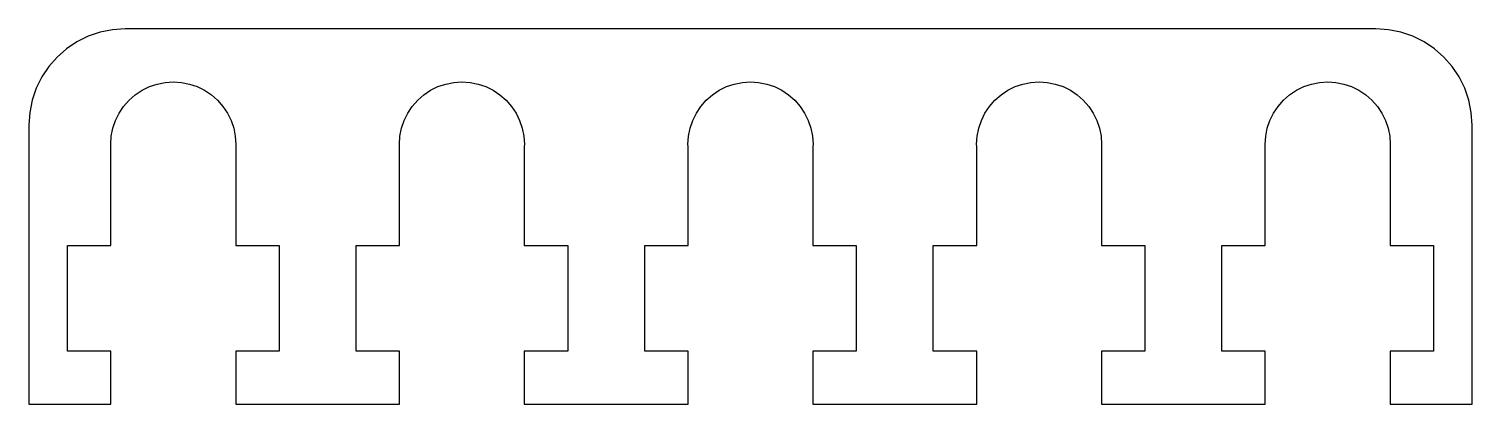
# Model space of a CAD drawing. Header units: metres. Extents: x -37.5 to 37.5, y -13.5 to 6.
import ezdxf

# ---------------------------------------------------------------- set-up
doc = ezdxf.new("R2010")
doc.units = ezdxf.units.M

msp = doc.modelspace()

# ---------------------------------------------------------------- linework, layer by layer
for p, q in [((-32.505, 6.005), (-33.158, 5.962)), ((32.505, 6.005), (-32.505, 6.005)), ((33.158, 5.962), (32.505, 6.005)), ((-35.005, 5.335), (-35.549, 4.972)), ((-34.418, 5.624), (-35.005, 5.335)), ((-33.799, 5.835), (-34.418, 5.624)), ((-33.158, 5.962), (-33.799, 5.835)), ((33.799, 5.835), (33.158, 5.962)), ((34.418, 5.624), (33.799, 5.835)), ((35.005, 5.335), (34.418, 5.624)), ((35.549, 4.972), (35.005, 5.335)), ((-36.041, 4.541), (-36.472, 4.049)), ((-35.549, 4.972), (-36.041, 4.541)), ((36.041, 4.541), (35.549, 4.972)), ((36.472, 4.049), (36.041, 4.541)), ((-36.472, 4.049), (-36.835, 3.505)), ((36.835, 3.505), (36.472, 4.049)), ((-36.835, 3.505), (-37.124, 2.918)), ((-31.625, 2.815), (-31.244, 3.003)), ((-31.244, 3.003), (-30.841, 3.139)), ((-30.841, 3.139), (-30.424, 3.222)), ((-30.424, 3.222), (-30, 3.25)), ((-30, 3.25), (-29.576, 3.222)), ((-29.576, 3.222), (-29.159, 3.139)), ((-29.159, 3.139), (-28.756, 3.003)), ((-28.756, 3.003), (-28.375, 2.815)), ((-16.625, 2.815), (-16.244, 3.003)), ((-16.244, 3.003), (-15.841, 3.139)), ((-15.841, 3.139), (-15.424, 3.222)), ((-15.424, 3.222), (-15, 3.25)), ((-15, 3.25), (-14.576, 3.222)), ((-14.576, 3.222), (-14.159, 3.139)), ((-14.159, 3.139), (-13.756, 3.003)), ((-13.756, 3.003), (-13.375, 2.815)), ((-1.625, 2.815), (-1.244, 3.003)), ((-1.244, 3.003), (-0.841, 3.139)), ((-0.841, 3.139), (-0.424, 3.222)), ((-0.424, 3.222), (0, 3.25)), ((0, 3.25), (0.424, 3.222)), ((0.424, 3.222), (0.841, 3.139)), ((0.841, 3.139), (1.244, 3.003)), ((1.244, 3.003), (1.625, 2.815)), ((13.375, 2.815), (13.756, 3.003)), ((13.756, 3.003), (14.159, 3.139)), ((14.159, 3.139), (14.576, 3.222)), ((14.576, 3.222), (15, 3.25)), ((15, 3.25), (15.424, 3.222)), ((15.424, 3.222), (15.841, 3.139)), ((15.841, 3.139), (16.244, 3.003)), ((16.244, 3.003), (16.625, 2.815)), ((28.375, 2.815), (28.756, 3.003)), ((28.756, 3.003), (29.159, 3.139)), ((29.159, 3.139), (29.576, 3.222)), ((29.576, 3.222), (30, 3.25)), ((30, 3.25), (30.424, 3.222)), ((30.424, 3.222), (30.841, 3.139)), ((30.841, 3.139), (31.244, 3.003)), ((31.244, 3.003), (31.625, 2.815)), ((37.124, 2.918), (36.835, 3.505)), ((-37.335, 2.299), (-37.462, 1.658)), ((-37.124, 2.918), (-37.335, 2.299)), ((-32.578, 1.978), (-32.298, 2.298)), ((-32.298, 2.298), (-31.979, 2.578)), ((-31.979, 2.578), (-31.625, 2.815)), ((-28.375, 2.815), (-28.021, 2.578)), ((-28.021, 2.578), (-27.702, 2.298)), ((-27.702, 2.298), (-27.422, 1.978)), ((-17.578, 1.978), (-17.298, 2.298)), ((-17.298, 2.298), (-16.979, 2.578)), ((-16.979, 2.578), (-16.625, 2.815)), ((-13.375, 2.815), (-13.021, 2.578)), ((-13.021, 2.578), (-12.702, 2.298)), ((-12.702, 2.298), (-12.422, 1.978)), ((-2.578, 1.978), (-2.298, 2.298)), ((-2.298, 2.298), (-1.978, 2.578)), ((-1.978, 2.578), (-1.625, 2.815)), ((1.625, 2.815), (1.978, 2.578)), ((1.978, 2.578), (2.298, 2.298)), ((2.298, 2.298), (2.578, 1.978)), ((12.422, 1.978), (12.702, 2.298)), ((12.702, 2.298), (13.021, 2.578)), ((13.021, 2.578), (13.375, 2.815)), ((16.625, 2.815), (16.979, 2.578)), ((16.979, 2.578), (17.298, 2.298)), ((17.298, 2.298), (17.578, 1.978)), ((27.422, 1.978), (27.702, 2.298)), ((27.702, 2.298), (28.021, 2.578)), ((28.021, 2.578), (28.375, 2.815)), ((31.625, 2.815), (31.979, 2.578)), ((31.979, 2.578), (32.298, 2.298)), ((32.298, 2.298), (32.578, 1.978)), ((37.335, 2.299), (37.124, 2.918)), ((37.462, 1.658), (37.335, 2.299)), ((-37.462, 1.658), (-37.505, 1.005)), ((-33.003, 1.244), (-32.815, 1.625)), ((-32.815, 1.625), (-32.578, 1.978)), ((-27.422, 1.978), (-27.185, 1.625)), ((-27.185, 1.625), (-26.997, 1.244)), ((-18.003, 1.244), (-17.815, 1.625)), ((-17.815, 1.625), (-17.578, 1.978)), ((-12.422, 1.978), (-12.185, 1.625)), ((-12.185, 1.625), (-11.997, 1.244)), ((-3.003, 1.244), (-2.815, 1.625)), ((-2.815, 1.625), (-2.578, 1.978)), ((2.578, 1.978), (2.815, 1.625)), ((2.815, 1.625), (3.003, 1.244)), ((11.997, 1.244), (12.185, 1.625)), ((12.185, 1.625), (12.422, 1.978)), ((17.578, 1.978), (17.815, 1.625)), ((17.815, 1.625), (18.003, 1.244)), ((26.997, 1.244), (27.185, 1.625)), ((27.185, 1.625), (27.422, 1.978)), ((32.578, 1.978), (32.815, 1.625)), ((32.815, 1.625), (33.003, 1.244)), ((37.505, 1.005), (37.462, 1.658)), ((-37.505, 1.005), (-37.505, -1.005)), ((-33.222, 0.424), (-33.139, 0.841)), ((-33.139, 0.841), (-33.003, 1.244)), ((-26.997, 1.244), (-26.861, 0.841)), ((-26.861, 0.841), (-26.778, 0.424)), ((-18.222, 0.424), (-18.139, 0.841)), ((-18.139, 0.841), (-18.003, 1.244)), ((-11.997, 1.244), (-11.861, 0.841)), ((-11.861, 0.841), (-11.778, 0.424)), ((-3.222, 0.424), (-3.139, 0.841)), ((-3.139, 0.841), (-3.003, 1.244)), ((3.003, 1.244), (3.139, 0.841)), ((3.139, 0.841), (3.222, 0.424)), ((11.778, 0.424), (11.861, 0.841)), ((11.861, 0.841), (11.997, 1.244)), ((18.003, 1.244), (18.139, 0.841)), ((18.139, 0.841), (18.222, 0.424)), ((26.778, 0.424), (26.861, 0.841)), ((26.861, 0.841), (26.997, 1.244)), ((33.003, 1.244), (33.139, 0.841)), ((33.139, 0.841), (33.222, 0.424)), ((37.505, -1.005), (37.505, 1.005)), ((-33.25, 0), (-33.222, 0.424)), ((-33.243, -0.1), (-33.25, 0)), ((-26.778, 0.424), (-26.75, 0)), ((-26.75, 0), (-26.756, -0.1)), ((-18.25, 0), (-18.222, 0.424)), ((-18.243, -0.1), (-18.25, 0)), ((-11.778, 0.424), (-11.75, 0)), ((-11.75, 0), (-11.757, -0.1)), ((-3.25, 0), (-3.222, 0.424)), ((-3.243, -0.1), (-3.25, 0)), ((3.222, 0.424), (3.25, 0)), ((3.25, 0), (3.243, -0.1)), ((11.75, 0), (11.778, 0.424)), ((11.757, -0.1), (11.75, 0)), ((18.222, 0.424), (18.25, 0)), ((18.25, 0), (18.243, -0.1)), ((26.75, 0), (26.778, 0.424)), ((26.756, -0.1), (26.75, 0)), ((33.222, 0.424), (33.25, 0)), ((33.25, 0), (33.243, -0.1)), ((-33.243, -5.25), (-33.243, -0.1)), ((-26.756, -0.1), (-26.756, -5.25)), ((-18.243, -5.25), (-18.243, -0.1)), ((-11.757, -0.1), (-11.757, -5.25)), ((-3.243, -5.25), (-3.243, -0.1)), ((3.243, -0.1), (3.243, -5.25)), ((11.757, -5.25), (11.757, -0.1)), ((18.243, -0.1), (18.243, -5.25)), ((26.756, -5.25), (26.756, -0.1)), ((33.243, -0.1), (33.243, -5.25)), ((-37.505, -1.005), (-37.5, -1.081)), ((-37.5, -1.081), (-37.5, -13.5)), ((37.5, -1.081), (37.505, -1.005)), ((37.5, -13.5), (37.5, -1.081)), ((-35.5, -10.75), (-35.5, -5.25)), ((-35.5, -5.25), (-33.243, -5.25)), ((-26.756, -5.25), (-24.5, -5.25)), ((-24.5, -5.25), (-24.5, -10.75)), ((-20.5, -10.75), (-20.5, -5.25)), ((-20.5, -5.25), (-18.243, -5.25)), ((-11.757, -5.25), (-9.5, -5.25)), ((-9.5, -5.25), (-9.5, -10.75)), ((-5.5, -10.75), (-5.5, -5.25)), ((-5.5, -5.25), (-3.243, -5.25)), ((3.243, -5.25), (5.5, -5.25)), ((5.5, -5.25), (5.5, -10.75)), ((9.5, -10.75), (9.5, -5.25)), ((9.5, -5.25), (11.757, -5.25)), ((18.243, -5.25), (20.5, -5.25)), ((20.5, -5.25), (20.5, -10.75)), ((24.5, -10.75), (24.5, -5.25)), ((24.5, -5.25), (26.756, -5.25)), ((33.243, -5.25), (35.5, -5.25)), ((35.5, -5.25), (35.5, -10.75)), ((-33.243, -10.75), (-35.5, -10.75)), ((-33.243, -13.5), (-33.243, -10.75)), ((-24.5, -10.75), (-26.756, -10.75)), ((-26.756, -10.75), (-26.756, -13.5)), ((-18.243, -10.75), (-20.5, -10.75)), ((-18.243, -13.5), (-18.243, -10.75)), ((-9.5, -10.75), (-11.757, -10.75)), ((-11.757, -10.75), (-11.757, -13.5)), ((-3.243, -10.75), (-5.5, -10.75)), ((-3.243, -13.5), (-3.243, -10.75)), ((5.5, -10.75), (3.243, -10.75)), ((3.243, -10.75), (3.243, -13.5)), ((11.757, -10.75), (9.5, -10.75)), ((11.757, -13.5), (11.757, -10.75)), ((20.5, -10.75), (18.243, -10.75)), ((18.243, -10.75), (18.243, -13.5)), ((26.756, -10.75), (24.5, -10.75)), ((26.756, -13.5), (26.756, -10.75)), ((35.5, -10.75), (33.243, -10.75)), ((33.243, -10.75), (33.243, -13.5)), ((-37.5, -13.5), (-33.243, -13.5)), ((-26.756, -13.5), (-18.243, -13.5)), ((-11.757, -13.5), (-3.243, -13.5)), ((3.243, -13.5), (11.757, -13.5)), ((18.243, -13.5), (26.756, -13.5)), ((33.243, -13.5), (37.5, -13.5))]:
    msp.add_line(p, q)

doc.saveas('drawing.dxf')
